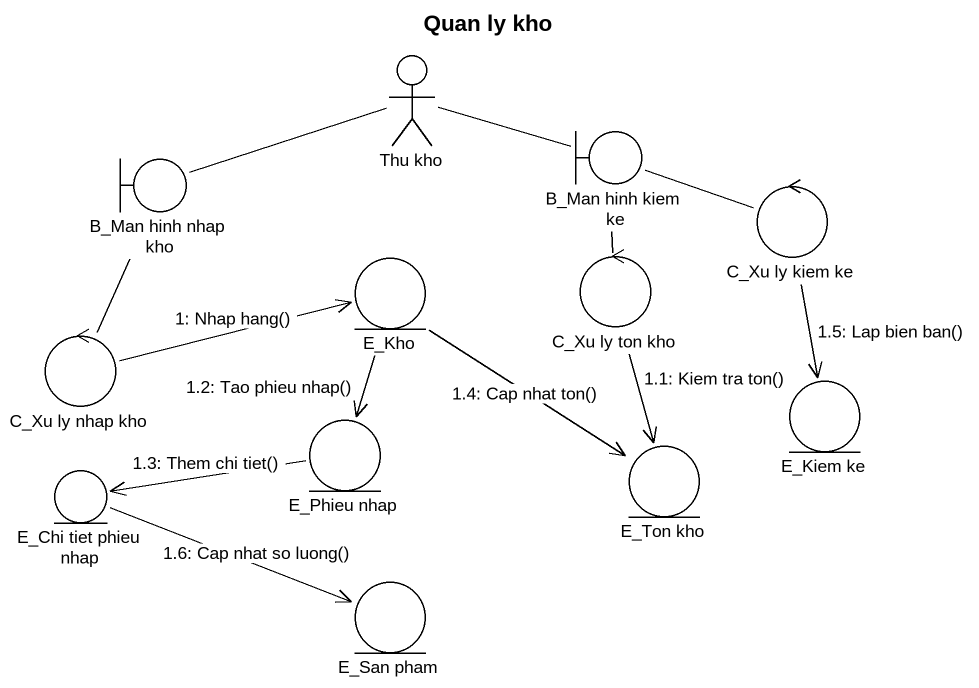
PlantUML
@startuml
title Quan ly kho
actor "Thu kho" as Thu_kho
boundary "B_Man hinh nhap kho" as B_Man_hinh_nhap_kho
boundary "B_Man hinh kiem ke" as B_Man_hinh_kiem_ke
control "C_Xu ly kiem ke" as C_Xu_ly_kiem_ke
entity E_Kho
control "C_Xu ly ton kho" as C_Xu_ly_ton_kho
control "C_Xu ly nhap kho" as C_Xu_ly_nhap_kho
entity "E_Kiem ke" as E_Kiem_ke
entity "E_Phieu nhap" as E_Phieu_nhap
entity "E_Ton kho" as E_Ton_kho
entity "E_Chi tiet phieu nhap" as E_Chi_tiet_phieu_nhap
entity "E_San pham" as E_San_pham
Thu_kho -left- B_Man_hinh_nhap_kho
Thu_kho -right- B_Man_hinh_kiem_ke
B_Man_hinh_nhap_kho -- C_Xu_ly_nhap_kho
B_Man_hinh_kiem_ke -right- C_Xu_ly_kiem_ke
B_Man_hinh_kiem_ke -- C_Xu_ly_ton_kho
C_Xu_ly_nhap_kho -right-> E_Kho : 1: Nhap hang()
C_Xu_ly_ton_kho --> E_Ton_kho : 1.1: Kiem tra ton()
E_Kho --> E_Phieu_nhap : 1.2: Tao phieu nhap()
E_Phieu_nhap -left-> E_Chi_tiet_phieu_nhap : 1.3: Them chi tiet()
E_Kho --> E_Ton_kho : 1.4: Cap nhat ton()
C_Xu_ly_kiem_ke --> E_Kiem_ke : 1.5: Lap bien ban()
E_Chi_tiet_phieu_nhap -right-> E_San_pham : 1.6: Cap nhat so luong()
@enduml
